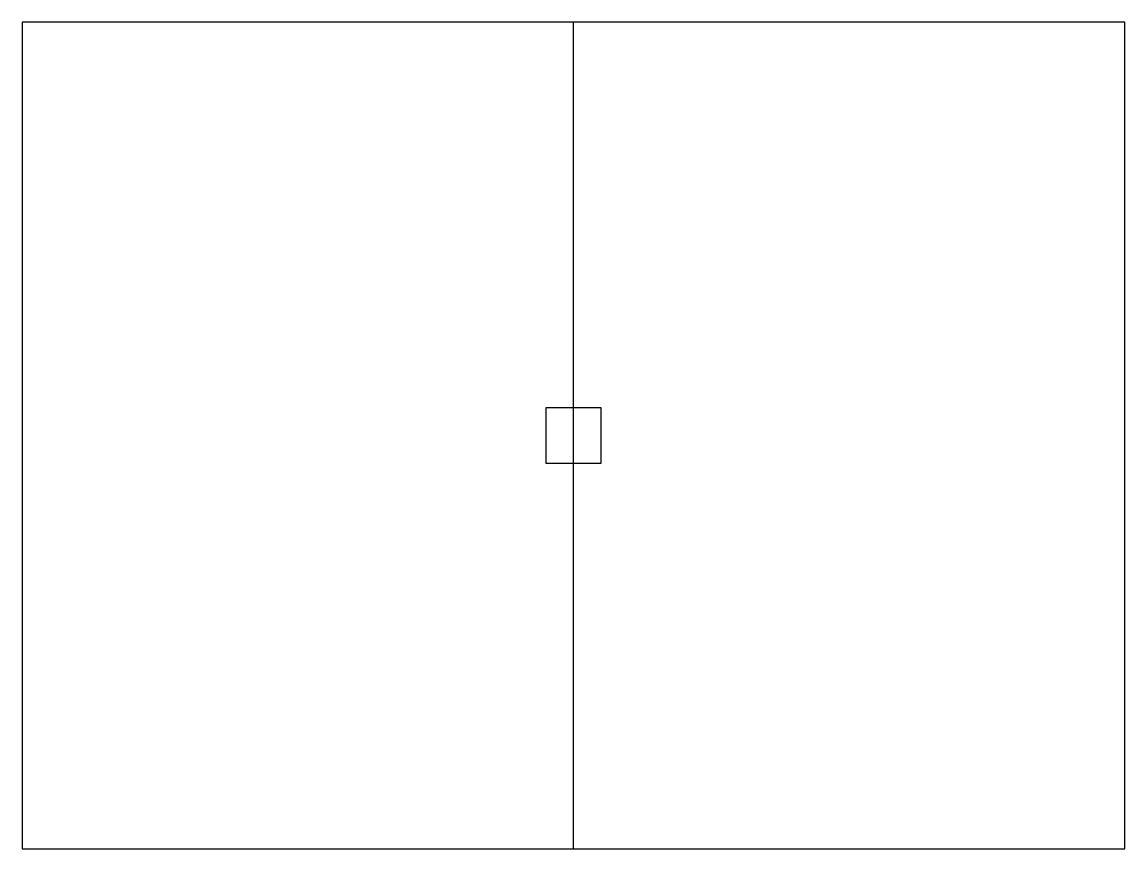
# Model space of a CAD drawing. Header units: metres. Extents: x 0 to 4000, y 0 to 3000.
import ezdxf

# ---------------------------------------------------------------- set-up
doc = ezdxf.new("R2010")
doc.units = ezdxf.units.M
for name, color, linetype in [('column', 7, 'Continuous'), ('door', 7, 'Continuous'), ('wall', 7, 'Continuous'), ('window', 7, 'Continuous'), ('壁', 7, 'Continuous')]:
    doc.layers.add(name, color=color, linetype=linetype)

msp = doc.modelspace()

# ---------------------------------------------------------------- linework, layer by layer
at = {"layer": 'column'}
msp.add_lwpolyline([(1900, 1400), (2100, 1400), (2100, 1600), (1900, 1600), (1900, 1400)], dxfattribs=at)
at = {"layer": 'door'}
msp.add_line((4000, 1000), (4000, 1900), dxfattribs=at)
at = {"layer": 'wall'}
for p, q in [((4000, 3000), (0, 3000)), ((0, 3000), (0, 0)), ((4000, 0), (4000, 3000)), ((0, 0), (4000, 0))]:
    msp.add_line(p, q, dxfattribs=at)
at = {"layer": 'window'}
msp.add_line((1000, 0), (3000, 0), dxfattribs=at)
at = {"layer": '壁'}
msp.add_line((2000, 0), (2000, 3000), dxfattribs=at)

doc.saveas('drawing.dxf')
